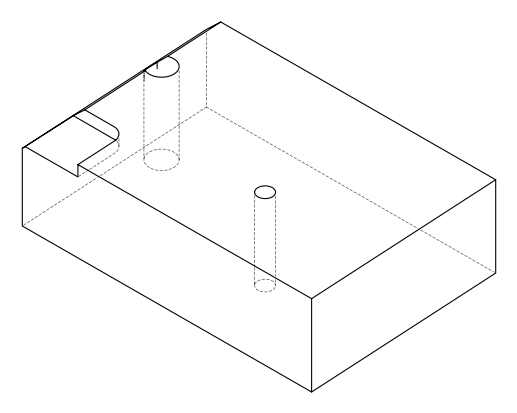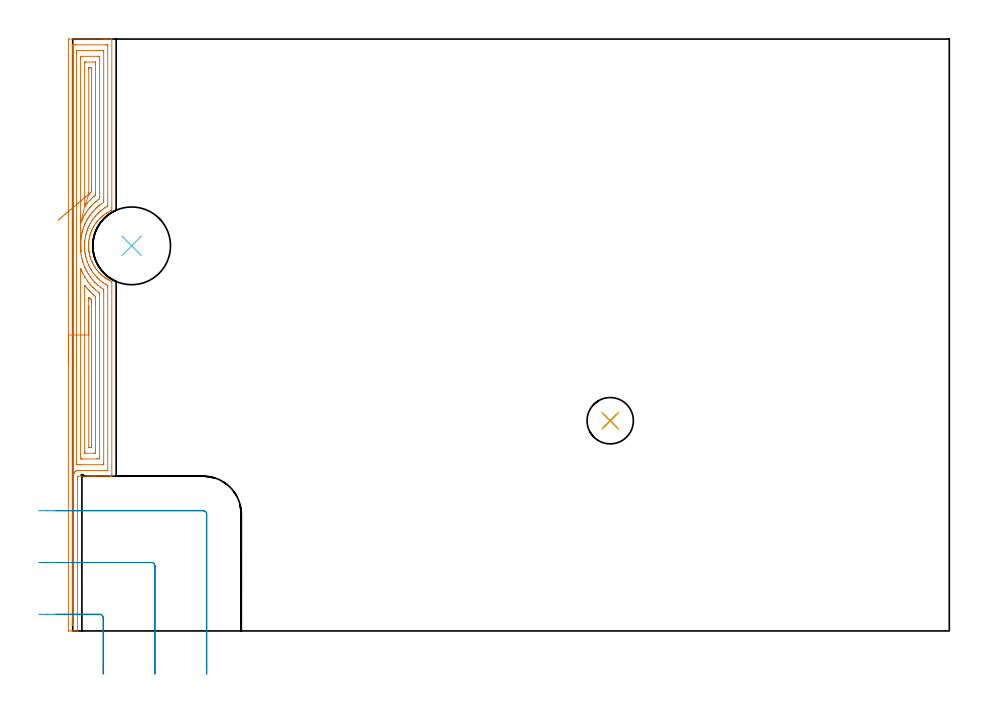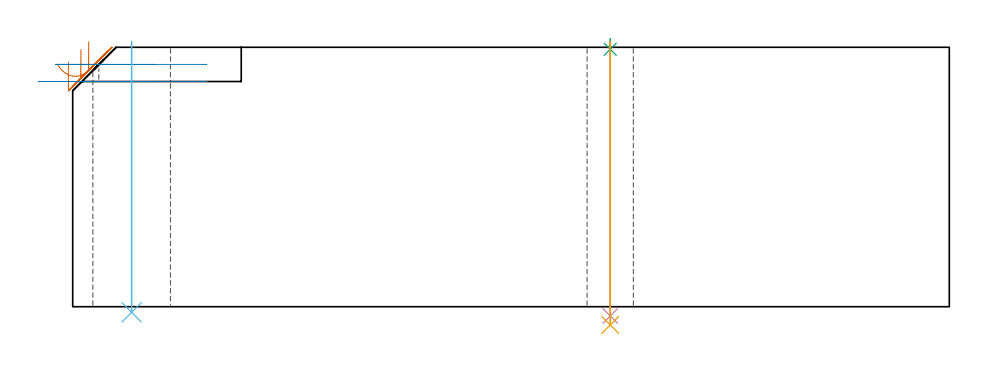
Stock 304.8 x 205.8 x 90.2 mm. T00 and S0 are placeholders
(PLAN: 6 operations, 5 tool changes, 10.3 min)
(1 AREA_MILL | FG_CHAMFER_SURFACE | UGT0205_001 | 8.11 min | 23176 mm3)
(2 MILL_CORNER_NOTCH_RECTANGULAR | CORNER_NOTCH_RECTANGULAR | UGT0201_106 | Follow Part, ap 6, ae 75% | 1.03 min | 31505 mm3)
(3 SPOT_DRILL | STEP1HOLE | NXT0321_9005460120000 | 0.03 min | 1 mm3)
(4 DRILL_THROUGH_HOLE_INTO_CENTER | STEP1HOLE | NXT0301_065 | 0.38 min | 6239 mm3)
(5 DRILL_TO_ENLARGE_THROUGH_HOLE | STEP1HOLE | UGT0301_285 | 0.4 min | 12100 mm3)
(6 INDEXABLE_INSERT_DRILL_THROUGH_HOLE_FROM_SOLID | STEP1HOLE_1 | NXT0302_025 | 0.38 min | 51135 mm3)
(TOOL UGT0205_001 | Chamfer Mill 20 x 3 x 45 deg. | D20 FL50 Z2)
(TOOL UGT0201_106 | End Mill 24 mm | D24 FL25 Z2)
(TOOL NXT0321_9005460120000 | NC Spot Drill, 142deg, 12mm, Carbide, Uncoated | D12 PA142 FL30 Z2)
(TOOL NXT0301_065 | Carbide Drill 9.4mm [860.1-0940-075A1-MM 2214] | D9.4 PA140 FL98 Z2)
(TOOL UGT0301_285 | Twist Drill 16.1 mm | D16.1 PA118 FL125 Z2)
(TOOL NXT0302_025 | Index. Insert Drill 27mm [880-D2700L32-05] | D27 PA176 FL135 Z2)
(OP 1 AREA_MILL)
G17 G21 G94 G90
T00 M6
G54
G17 G0 G90 X-1.5 Y92.9 S1061 M3
G43 Z100.2 H0
Z85.1
G94 G1 Y92.938 Z84.228 F250.
Y93.052 Z83.364
Y93.241 Z82.512
Y93.503 Z81.68
Y93.837 Z80.874
Y94.24 Z80.1
Y94.708 Z79.364
Y95.24 Z78.672
Y95.829 Z78.029
Y96.472 Z77.44
Y97.164 Z76.909
Y97.9 Z76.44
Y98.674 Z76.037
Y99.48 Z75.703
Y100.312 Z75.441
Y101.163 Z75.252
Y102.028 Z75.138
Y102.9 Z75.1
Y205.183
X-1.496 Y205.593 Z75.102
X-1.492 Y205.79 Z75.106
X-1.292 Y205.8 Z75.306
X10.468 Z87.062
X11.014 Z87.611
X11.352 Z87.948
X11.898 Z88.494
X12.235 Z88.83
X12.91 Z89.51
X13.232 Z89.832
X13.585 Y205.793 Z90.176
X13.597 Y205.791 Z90.188
X13.6 Y205.629 Z90.2
Y147.118
X13.593 Y146.279 Z90.193
X13.562 Y146.256 Z90.162
X13.411 Y146.187 Z90.011
X13.119 Y146.04 Z89.718
X12.824 Y145.892 Z89.423
X12.235 Y145.565 Z88.835
X11.945 Y145.404 Z88.545
X11.766 Y145.295 Z88.366
X11.175 Y144.885 Z87.774
X11.066 Y144.81 Z87.666
X10.524 Y144.402 Z87.121
X10.468 Y144.354 Z87.064
X10.302 Y144.214 Z86.902
X10.215 Y144.141 Z86.815
X10.187 Y144.117 Z86.786
X10.026 Y143.968 Z86.623
X9.631 Y143.608 Z86.231
X9.523 Y143.51 Z86.123
X9.308 Y143.291 Z85.908
X8.699 Y142.617 Z85.298
X8.43 Y142.288 Z85.027
X8.255 Y142.056 Z84.855
X8.112 Y141.862 Z84.709
X8.009 Y141.725 Z84.606
X7.552 Y141.046 Z84.149
X7.42 Y140.832 Z84.017
X7.168 Y140.388 Z83.767
X6.932 Y139.94 Z83.531
X6.671 Y139.395 Z83.27
X6.639 Y139.32 Z83.239
X6.618 Y139.27 Z83.218
X6.54 Y139.079 Z83.135
X6.526 Y139.047 Z83.122
X6.345 Y138.579 Z82.942
X6.214 Y138.211 Z82.813
X6.194 Y138.155 Z82.793
X6.065 Y137.739 Z82.663
X6.056 Y137.709 Z82.654
X5.934 Y137.262 Z82.531
X5.792 Y136.679 Z82.391
X5.733 Y136.37 Z82.331
X5.658 Y135.924 Z82.256
X5.597 Y135.477 Z82.196
X5.566 Y135.16 Z82.164
X5.553 Y135.031 Z82.151
X5.529 Y134.612 Z82.118
X5.526 Y134.584 Z82.117
X5.511 Y134.209 Z82.107
X5.509 Y134.138 Z82.103
X5.51 Y134.082 Z82.101
X5.509 Y133.692 Z82.102
X5.514 Y133.557 Z82.104
X5.519 Y133.414 Z82.108
X5.523 Y133.245 Z82.118
X5.551 Y132.799 Z82.147
X5.567 Y132.631 Z82.165
X5.594 Y132.353 Z82.191
X5.652 Y131.932 Z82.246
X5.655 Y131.907 Z82.249
X5.718 Y131.513 Z82.317
X5.779 Y131.192 Z82.378
X5.792 Y131.12 Z82.391
X5.811 Y131.039 Z82.409
X5.816 Y131.014 Z82.414
X5.925 Y130.567 Z82.523
X5.988 Y130.333 Z82.588
X6.046 Y130.122 Z82.645
X6.186 Y129.674 Z82.783
X6.339 Y129.229 Z82.938
X6.504 Y128.806 Z83.102
X6.672 Y128.402 Z83.269
X6.693 Y128.359 Z83.289
X6.703 Y128.337 Z83.299
X6.832 Y128.066 Z83.431
X6.918 Y127.889 Z83.517
X7.148 Y127.444 Z83.745
X7.345 Y127.097 Z83.944
X7.392 Y127.019 Z83.99
X7.55 Y126.754 Z84.15
X7.677 Y126.552 Z84.277
X7.817 Y126.349 Z84.417
X7.987 Y126.102 Z84.587
X8.311 Y125.659 Z84.909
X8.429 Y125.51 Z85.029
X9.066 Y124.767 Z85.664
X9.143 Y124.685 Z85.74
X9.309 Y124.507 Z85.907
X9.632 Y124.186 Z86.23
X9.734 Y124.089 Z86.333
X9.963 Y123.874 Z86.562
X10.026 Y123.82 Z86.625
X10.188 Y123.679 Z86.787
X10.497 Y123.426 Z87.097
X10.622 Y123.324 Z87.222
X10.731 Y123.24 Z87.331
X10.91 Y123.103 Z87.505
X11.042 Y122.999 Z87.641
X11.065 Y122.982 Z87.664
X11.225 Y122.872 Z87.824
X11.352 Y122.786 Z87.947
X11.474 Y122.701 Z88.073
X11.503 Y122.682 Z88.102
X11.663 Y122.579 Z88.262
X11.793 Y122.497 Z88.389
X11.937 Y122.404 Z88.536
X11.945 Y122.398 Z88.545
X12.076 Y122.321 Z88.675
X12.235 Y122.227 Z88.831
X12.439 Y122.106 Z89.036
X12.467 Y122.089 Z89.064
X12.677 Y121.98 Z89.273
X12.826 Y121.902 Z89.422
X13.378 Y121.629 Z89.978
X13.595 Y121.519 Z90.191
X13.6 Y121.213 Z90.2
Y54.215
X13.598 Y54.085 Z90.198
X13.593 Y53.81 Z90.193
X13.166 Y53.8 Z89.766
X7.755 Z84.355
X6.934 Z83.527
X1.837 Z78.432
X1.701 Z78.299
Y53.214
X1.705 Y53.157 Z78.294
X1.7 Y53.13 Z78.3
Y52.826
X1.701 Y52.77 Z78.295
Y52.768
X1.7 Y52.761 Z78.3
Y0.171
X1.696 Y0.009 Z78.289
X1.648 Y0. Z78.247
X0.54 Z77.139
X-0.135 Z76.461
X-1.356 Z75.241
X-1.491 Y0.002 Z75.105
X-1.5 Y0.414 Z75.1
Y102.9
X-0.086 Z76.514
X-0.085 Y203.607 Z76.515
X-0.084 Y203.712 Z76.516
X-0.081 Y203.764 Z76.519
X-0.08 Y203.783 Z76.52
X-0.05 Y203.79 Z76.55
X0.351 Y203.798 Z76.951
X0.748 Y203.799 Z77.348
X1.233 Y203.8 Z77.833
X11.352 Y203.799 Z87.952
X11.838 Y203.798 Z88.438
X12.07 Y203.79 Z88.67
X12.179 Y203.785 Z88.779
X12.185 Y203.447 Z88.785
Y203.396
Y148.012
X12.181 Y147.801 Z88.781
X12.179 Y147.702 Z88.779
X12.092 Y147.645 Z88.692
X11.853 Y147.505 Z88.453
X11.352 Y147.217 Z87.952
X11.29 Y147.181 Z87.89
X11.188 Y147.118 Z87.788
X10.761 Y146.822 Z87.361
X10.468 Y146.615 Z87.068
X10.243 Y146.452 Z86.843
X9.939 Y146.225 Z86.539
X9.742 Y146.065 Z86.342
X9.584 Y145.931 Z86.184
X9.268 Y145.651 Z85.868
X8.913 Y145.332 Z85.513
X8.803 Y145.228 Z85.403
X8.701 Y145.127 Z85.301
X8.366 Y144.776 Z84.966
X8.054 Y144.438 Z84.654
X7.817 Y144.169 Z84.417
X7.537 Y143.828 Z84.137
X7.315 Y143.545 Z83.915
X7.152 Y143.324 Z83.752
X6.934 Y143.018 Z83.534
X6.687 Y142.652 Z83.287
X6.434 Y142.263 Z83.034
X6.102 Y141.706 Z82.702
X6.05 Y141.61 Z82.65
X5.798 Y141.12 Z82.398
X5.673 Y140.865 Z82.273
X5.509 Y140.519 Z82.109
X5.272 Y139.972 Z81.872
X5.253 Y139.928 Z81.853
X5.241 Y139.897 Z81.841
X5.166 Y139.701 Z81.766
X5.003 Y139.244 Z81.603
X4.947 Y139.079 Z81.547
X4.786 Y138.57 Z81.386
X4.676 Y138.185 Z81.276
X4.593 Y137.872 Z81.193
X4.449 Y137.292 Z81.049
X4.432 Y137.217 Z81.032
X4.419 Y137.154 Z81.019
X4.283 Y136.396 Z80.883
X4.186 Y135.604 Z80.786
X4.176 Y135.505 Z80.776
X4.121 Y134.776 Z80.721
X4.114 Y134.612 Z80.714
X4.098 Y133.906 Z80.698
Y133.719
X4.123 Y132.987 Z80.723
X4.134 Y132.825 Z80.734
X4.202 Y132.013 Z80.802
X4.212 Y131.932 Z80.812
X4.283 Y131.409 Z80.883
X4.344 Y131.039 Z80.944
X4.35 Y131.005 Z80.95
X4.358 Y130.963 Z80.958
X4.452 Y130.513 Z81.052
X4.538 Y130.146 Z81.138
X4.623 Y129.802 Z81.223
X4.779 Y129.252 Z81.379
X5.015 Y128.512 Z81.615
X5.07 Y128.359 Z81.67
X5.166 Y128.102 Z81.766
X5.428 Y127.466 Z82.028
X5.646 Y126.98 Z82.246
X5.849 Y126.572 Z82.449
X5.918 Y126.439 Z82.518
X6.05 Y126.194 Z82.65
X6.348 Y125.679 Z82.948
X6.471 Y125.475 Z83.071
X6.887 Y124.832 Z83.487
X6.92 Y124.786 Z83.52
X6.934 Y124.766 Z83.534
X7.304 Y124.267 Z83.904
X7.603 Y123.893 Z84.203
X7.817 Y123.641 Z84.417
X8.384 Y122.999 Z84.984
X8.701 Y122.678 Z85.301
X8.99 Y122.399 Z85.59
X9.306 Y122.106 Z85.906
X9.584 Y121.873 Z86.184
X10.408 Y121.213 Z87.008
X10.468 Y121.17 Z87.068
X10.604 Y121.075 Z87.204
X11.352 Y120.591 Z87.952
X11.517 Y120.487 Z88.117
X11.795 Y120.319 Z88.395
X12.162 Y120.105 Z88.762
X12.179 Y120.078 Z88.779
X12.182 Y120.055 Z88.782
X12.184 Y120.003 Z88.784
X12.185 Y119.898 Z88.785
X12.186 Y119.476 Z88.786
X12.185 Y55.896 Z88.785
X12.184 Y55.844 Z88.784
X12.182 Y55.819 Z88.782
X12.181 Y55.814 Z88.781
X12.149 Y55.81 Z88.749
X11.751 Y55.802 Z88.351
X11.551 Y55.8 Z88.151
X2.516 Y55.799 Z79.116
X1.836 Y55.795 Z78.436
X1.632 Y55.788 Z78.232
X1.469 Y55.763 Z78.069
X1.327 Y55.719 Z77.927
X1.128 Y55.618 Z77.728
X0.988 Y55.516 Z77.588
X0.892 Y55.429 Z77.492
X0.748 Y55.267 Z77.348
X0.682 Y55.176 Z77.282
X0.637 Y55.108 Z77.237
X0.589 Y55.021 Z77.189
X0.457 Y54.734 Z77.057
X0.401 Y54.566 Z77.001
X0.324 Y54.215 Z76.924
X0.304 Y54.048 Z76.904
X0.293 Y53.783 Z76.893
X0.287 Y53.322 Z76.887
X0.286 Y53.152 Z76.886
X0.285 Y2.245 Z76.885
X0.284 Y2.112 Z76.884
X0.281 Y2.046 Z76.881
X0.279 Y2.019 Z76.879
X0.257 Y2.007 Z76.857
X0.03 Y2.01 Z76.63
X-0.079 Y2.015 Z76.521
X-0.085 Y2.353 Z76.515
Y2.404
X-0.086 Y102.9 Z76.514
X1.328 Z77.928
X1.329 Y201.023 Z77.929
X1.332 Y201.61 Z77.932
X1.335 Y201.762 Z77.935
X1.337 Y201.79 Z77.937
X1.381 Y201.794 Z77.981
X1.445 Y201.799 Z78.045
X9.396 Y201.8 Z85.996
X10.28 Y201.799 Z86.88
X10.468 Y201.796 Z87.068
X10.656 Y201.79 Z87.256
X10.765 Y201.784 Z87.365
X10.768 Y201.711 Z87.368
X10.769 Y201.61 Z87.369
X10.771 Y201.303 Z87.371
Y149.798
X10.77 Y149.493 Z87.37
X10.767 Y149.198 Z87.367
X10.764 Y149.058 Z87.364
X9.98 Y148.505 Z86.58
X9.584 Y148.222 Z86.184
X9.464 Y148.134 Z86.064
X9.303 Y148.012 Z85.903
X8.971 Y147.739 Z85.571
X8.701 Y147.509 Z85.301
X8.494 Y147.327 Z85.094
X8.263 Y147.118 Z84.863
X8.033 Y146.9 Z84.633
X7.817 Y146.689 Z84.417
X7.59 Y146.455 Z84.19
X7.372 Y146.225 Z83.972
X7.164 Y145.992 Z83.764
X6.934 Y145.73 Z83.534
X6.604 Y145.332 Z83.204
X6.362 Y145.017 Z82.962
X6.05 Y144.603 Z82.65
X5.981 Y144.508 Z82.581
X5.932 Y144.438 Z82.532
X5.625 Y143.974 Z82.225
X5.345 Y143.545 Z81.945
X5.277 Y143.433 Z81.877
X5.166 Y143.244 Z81.766
X4.955 Y142.866 Z81.555
X4.839 Y142.652 Z81.439
X4.648 Y142.283 Z81.248
X4.388 Y141.758 Z80.988
X4.354 Y141.686 Z80.954
X4.283 Y141.529 Z80.883
X4.089 Y141.062 Z80.689
X4.01 Y140.865 Z80.61
X3.842 Y140.417 Z80.442
X3.682 Y139.972 Z80.282
X3.612 Y139.757 Z80.212
X3.399 Y139.079 Z79.999
X3.217 Y138.369 Z79.817
X3.174 Y138.185 Z79.774
X3.053 Y137.642 Z79.653
X2.99 Y137.292 Z79.59
X2.919 Y136.885 Z79.519
X2.853 Y136.399 Z79.453
X2.814 Y136.097 Z79.414
X2.755 Y135.505 Z79.355
X2.738 Y135.281 Z79.338
X2.699 Y134.612 Z79.299
X2.693 Y134.433 Z79.293
X2.683 Y133.719 Z79.283
X2.686 Y133.546 Z79.286
X2.714 Y132.825 Z79.314
X2.728 Y132.611 Z79.328
X2.788 Y131.932 Z79.388
X2.818 Y131.626 Z79.418
X2.9 Y131.039 Z79.5
X2.975 Y130.574 Z79.575
X3.057 Y130.146 Z79.657
X3.211 Y129.443 Z79.811
X3.259 Y129.252 Z79.859
X3.399 Y128.726 Z79.999
X3.509 Y128.359 Z80.109
X3.559 Y128.197 Z80.159
X3.808 Y127.466 Z80.408
X4.065 Y126.793 Z80.665
X4.157 Y126.572 Z80.757
X4.283 Y126.283 Z80.883
X4.57 Y125.679 Z81.17
X4.863 Y125.093 Z81.463
X5.034 Y124.786 Z81.634
X5.166 Y124.557 Z81.766
X5.415 Y124.145 Z82.015
X5.58 Y123.893 Z82.18
X6.05 Y123.201 Z82.65
X6.196 Y122.999 Z82.796
X6.698 Y122.344 Z83.298
X6.902 Y122.106 Z83.502
X6.934 Y122.07 Z83.534
X7.714 Y121.213 Z84.314
X7.817 Y121.109 Z84.417
X8.217 Y120.724 Z84.817
X8.655 Y120.319 Z85.255
X8.701 Y120.28 Z85.301
X8.927 Y120.09 Z85.527
X9.584 Y119.575 Z86.184
X9.779 Y119.426 Z86.379
X10.468 Y118.957 Z87.068
X10.72 Y118.784 Z87.32
X10.757 Y118.758 Z87.357
X10.765 Y118.715 Z87.365
X10.768 Y118.635 Z87.368
X10.77 Y118.533 Z87.37
X10.771 Y118.226 Z87.371
Y117.639
Y58.375
X10.768 Y58.068 Z87.368
X10.765 Y57.864 Z87.365
X10.761 Y57.809 Z87.361
X10.74 Y57.807 Z87.34
X10.686 Y57.804 Z87.286
X10.468 Y57.8 Z87.068
X2.527 Z79.127
X1.632 Y57.797 Z78.232
X1.623 Z78.223
X1.496 Y57.788 Z78.096
X1.415 Y57.786 Z78.015
X1.336 Y57.788 Z77.936
X1.333 Y57.901 Z77.933
X1.33 Y58.094 Z77.93
X1.329 Y58.682 Z77.929
X1.328 Y58.989 Z77.928
Y102.9
X2.743 Z79.343
Y125.891
X2.744 Y125.974 Z79.344
X2.746 Y126.012 Z79.346
X2.75 Y126.006 Z79.35
X2.784 Y125.928 Z79.384
X2.846 Y125.777 Z79.446
X2.887 Y125.679 Z79.487
X3.015 Y125.383 Z79.615
X3.179 Y125.009 Z79.779
X3.284 Y124.786 Z79.884
X3.399 Y124.55 Z79.999
X3.738 Y123.893 Z80.338
X4.177 Y123.106 Z80.777
X4.241 Y122.999 Z80.841
X4.283 Y122.933 Z80.883
X4.835 Y122.106 Z81.435
X5.166 Y121.628 Z81.766
X5.482 Y121.213 Z82.082
X5.733 Y120.895 Z82.333
X6.05 Y120.518 Z82.65
X6.224 Y120.319 Z82.824
X6.934 Y119.546 Z83.534
X7.049 Y119.426 Z83.649
X7.442 Y119.051 Z84.042
X7.817 Y118.71 Z84.417
X8.019 Y118.533 Z84.619
X8.701 Y117.984 Z85.301
X9.134 Y117.639 Z85.734
X9.35 Y117.467 Z85.95
X9.353 Y117.307 Z85.953
X9.356 Y116.977 Z85.956
X9.357 Y113.053 Z85.957
Y60.699
X9.355 Y60.468 Z85.955
X9.35 Y59.812 Z85.95
X8.701 Y59.803 Z85.301
X8.477 Y59.801 Z85.077
X3.399 Z79.999
X3.174 Y59.802 Z79.774
X2.75 Y59.812 Z79.35
X2.745 Y60.237 Z79.345
X2.743 Y61.362 Z79.343
Y102.9
X4.157 Z80.757
Y119.681
X4.16 Y119.935 Z80.76
X4.164 Y120.104 Z80.764
X4.168 Y120.186 Z80.768
X4.189 Y120.161 Z80.789
X4.283 Y120.045 Z80.883
X4.773 Y119.426 Z81.373
X5.166 Y118.958 Z81.766
X5.544 Y118.533 Z82.144
X5.788 Y118.267 Z82.388
X6.05 Y117.987 Z82.65
X6.397 Y117.639 Z82.997
X6.934 Y117.136 Z83.534
X7.138 Y116.953 Z83.738
X7.377 Y116.746 Z83.977
X7.817 Y116.387 Z84.417
X7.884 Y116.33 Z84.484
X7.918 Y116.299 Z84.518
X7.932 Y116.285 Z84.532
X7.936 Y116.234 Z84.536
X7.941 Y115.98 Z84.541
X7.943 Y115.853 Z84.543
Y63.021
X7.942 Y62.255 Z84.542
X7.941 Y62.13 Z84.541
X7.936 Y62.001 Z84.536
X7.923 Y61.81 Z84.523
X7.817 Y61.807 Z84.417
X7.382 Y61.801 Z83.982
X4.283 Z80.883
X4.219 Y61.803 Z80.819
X4.18 Y61.806 Z80.78
X4.164 Y61.809 Z80.764
X4.162 Y61.873 Z80.762
X4.158 Y62.128 Z80.758
X4.157 Y62.255 Z80.757
Y62.382
Y102.9
X5.571 Z82.171
Y114.96
X5.573 Y115.442 Z82.173
X5.576 Y115.853 Z82.176
X5.578 Y115.982 Z82.178
X5.727 Y115.853 Z82.327
X6.05 Y115.556 Z82.65
X6.358 Y115.269 Z82.958
X6.522 Y115.115 Z83.122
X6.524 Y114.96 Z83.124
X6.527 Y114.549 Z83.127
X6.529 Y114.066 Z83.129
Y113.582
Y64.935
X6.527 Y64.452 Z83.127
X6.524 Y64.041 Z83.124
X6.521 Y63.81 Z83.121
X6.286 Y63.803 Z82.886
X6.05 Y63.801 Z82.65
X5.811 Y63.802 Z82.411
X5.652 Y63.805 Z82.252
X5.595 Y63.81 Z82.195
X5.577 Y63.814 Z82.177
X5.576 Y63.823 Z82.176
X5.573 Y63.88 Z82.173
X5.572 Y64.041 Z82.172
X5.571 Y102.9 Z82.171
Y103.772 Z82.209
Y104.636 Z82.323
Y105.488 Z82.512
Y106.32 Z82.774
Y107.126 Z83.108
Y107.9 Z83.511
Y108.636 Z83.98
Y109.328 Z84.511
Y109.971 Z85.1
Y110.56 Z85.743
Y111.091 Z86.435
Y111.56 Z87.171
Y111.963 Z87.945
Y112.297 Z88.751
Y112.559 Z89.583
Y112.748 Z90.435
Y112.862 Z91.3
Y112.9 Z92.171
G0 X2.869 Y131.951 Z89.47
G1 Y131.979 Z88.598
X2.868 Y132.082 Z87.732
X2.865 Y132.261 Z86.878
X2.862 Y132.513 Z86.043
X2.858 Y132.837 Z85.233
X2.854 Y133.231 Z84.454
X2.848 Y133.69 Z83.713
X2.842 Y134.213 Z83.014
X2.835 Y134.794 Z82.364
X2.827 Y135.43 Z81.767
X2.819 Y136.116 Z81.227
X2.81 Y136.846 Z80.75
X2.801 Y137.615 Z80.338
X2.791 Y138.417 Z79.994
X2.781 Y139.245 Z79.722
X2.771 Y140.095 Z79.523
X2.76 Y140.958 Z79.398
X2.75 Y141.829 Z79.35
X2.746 Y142.161 Z79.346
X2.743 Y142.421 Z79.343
Y198.7
X2.744 Y198.93 Z79.344
X2.749 Y199.587 Z79.349
X2.76 Y199.79 Z79.36
X3.422 Y199.8 Z80.022
X8.724 Z85.324
X9.136 Y199.794 Z85.736
X9.336 Y199.79 Z85.936
X9.35 Y199.679 Z85.95
X9.356 Y199.161 Z85.956
X9.357 Y198.93 Z85.957
Y198.266
Y150.921
X9.356 Y150.691 Z85.956
X9.352 Y150.36 Z85.952
X9.35 Y150.323 Z85.95
X9.33 Y150.299 Z85.93
X9.278 Y150.257 Z85.878
X9.195 Y150.192 Z85.795
X8.663 Y149.798 Z85.263
X8.197 Y149.414 Z84.797
X7.817 Y149.089 Z84.417
X7.72 Y149.003 Z84.32
X7.611 Y148.905 Z84.211
X7.261 Y148.574 Z83.861
X6.934 Y148.256 Z83.534
X6.813 Y148.134 Z83.413
X6.696 Y148.012 Z83.296
X6.386 Y147.672 Z82.986
X6.05 Y147.299 Z82.65
X5.967 Y147.202 Z82.567
X5.897 Y147.118 Z82.497
X5.573 Y146.707 Z82.173
X5.201 Y146.225 Z81.801
X5.186 Y146.205 Z81.786
X5.166 Y146.178 Z81.766
X4.822 Y145.68 Z81.422
X4.583 Y145.332 Z81.183
X4.464 Y145.149 Z81.064
X4.283 Y144.864 Z80.883
X4.124 Y144.598 Z80.724
X4.032 Y144.438 Z80.632
X3.805 Y144.028 Z80.405
X3.543 Y143.545 Z80.143
X3.494 Y143.449 Z80.094
X3.399 Y143.258 Z79.999
X3.205 Y142.848 Z79.805
X3.114 Y142.652 Z79.714
X2.879 Y142.119 Z79.479
X2.75 Y141.829 Z79.35
X4.161 Y147.596 Z80.761
X4.16 Y147.597 Z80.76
X4.159 Y147.63 Z80.759
X4.157 Y147.884 Z80.757
Y148.012
Y197.27
X4.159 Y197.398 Z80.759
X4.164 Y197.652 Z80.764
X4.168 Y197.791 Z80.768
X4.202 Y197.793 Z80.802
X4.283 Y197.797 Z80.883
X4.517 Y197.8 Z81.117
X7.168 Z83.768
X7.817 Y197.796 Z84.417
X7.909 Y197.793 Z84.509
X7.931 Y197.791 Z84.531
X7.936 Y197.694 Z84.536
X7.94 Y197.525 Z84.54
X7.943 Y197.27 Z84.543
Y197.143
Y152.351
X7.937 Y151.585 Z84.537
X7.936 Y151.527 Z84.536
X7.904 Y151.497 Z84.504
X7.817 Y151.421 Z84.417
X7.421 Y151.087 Z84.021
X6.934 Y150.668 Z83.534
X6.488 Y150.249 Z83.088
X6.022 Y149.798 Z82.622
X5.185 Y148.886 Z81.785
X5.166 Y148.864 Z81.766
X4.788 Y148.394 Z81.388
X4.484 Y148.012 Z81.084
X4.196 Y147.636 Z80.796
X4.166 Y147.598 Z80.766
X4.161 Y147.596 Z80.761
X5.578 Y151.817 Z82.178
X5.574 Y151.887 Z82.174
X5.573 Y151.939 Z82.173
X5.571 Y152.069 Z82.171
Y152.478
X5.572 Y195.356 Z82.172
X5.573 Y195.598 Z82.173
X5.575 Y195.719 Z82.175
X5.578 Y195.776 Z82.178
X5.586 Y195.791 Z82.186
X5.616 Y195.795 Z82.216
X6.05 Y195.798 Z82.65
X6.499 Y195.796 Z83.099
X6.521 Y195.79 Z83.121
X6.523 Y195.771 Z83.123
X6.527 Y195.356 Z83.127
X6.529 Y194.873 Z83.129
Y194.463
Y153.781
X6.528 Y153.371 Z83.128
X6.525 Y152.891 Z83.125
X6.522 Y152.688 Z83.122
X6.307 Y152.478 Z82.907
X5.708 Y151.93 Z82.308
X5.626 Y151.858 Z82.226
X5.578 Y151.817 Z82.178
X5.031 Y151.355 Z81.679
X4.453 Y150.867 Z81.244
X3.849 Y150.356 Z80.878
X3.222 Y149.826 Z80.581
X2.578 Y149.282 Z80.357
X1.922 Y148.727 Z80.207
X1.258 Y148.166 Z80.133
X0.591 Y147.603 Z80.135
X-0.072 Y147.042 Z80.213
X-0.728 Y146.488 Z80.367
X-1.372 Y145.944 Z80.594
X-1.997 Y145.416 Z80.894
X-2.6 Y144.906 Z81.265
X-3.177 Y144.419 Z81.703
X-3.722 Y143.958 Z82.205
X-4.231 Y143.528 Z82.767
X-4.701 Y143.131 Z83.385
X-5.129 Y142.77 Z84.055
G0 Z100.2
M5
M2
(OP 2 MILL_CORNER_NOTCH_RECTANGULAR)
G17 G21 G94 G90
T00 M6
G54
G17 G0 G90 X10.6 Y-15. S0 M3
G43 Z100.2 H0
Z84.25
G94 G1 Y-12. F250.
Y4.605 F500.
G3 X9.405 Y5.8 R1.2
G1 X-2.85
X-5.85 F250.
G0 Z100.2
X28.6 Y-15.
Z84.25
G1 Y-12.
Y22.605 F500.
G3 X27.405 Y23.8 R1.2
G1 X-2.85
X-5.85 F250.
G0 Z100.2
X46.6 Y-15.
Z84.25
G1 Y-12.
Y40.604 F500.
G3 X45.404 Y41.8 R1.2
G1 X-2.849
X-5.849 F250.
G0 Z100.2
X10.6 Y-15.
Z78.3
G1 Y-12.
Y4.605 F500.
G3 X9.405 Y5.8 R1.2
G1 X-8.799
X-11.799 F250.
G0 Z100.2
X28.6 Y-15.
Z78.3
G1 Y-12.
Y22.605 F500.
G3 X27.405 Y23.8 R1.2
G1 X-8.799
X-11.799 F250.
G0 Z100.2
X46.6 Y-15.
Z78.3
G1 Y-12.
Y40.604 F500.
G3 X45.404 Y41.8 R1.2
G1 X-8.799
X-11.799 F250.
G0 Z100.2
M5
M2
(OP 3 SPOT_DRILL)
G17 G21 G94 G90
T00 M6
G54
G17 G0 G90 X186.9 Y73.1 S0 M3
G43 Z100.2 H0
G94 G81 G98 Z89.507 F250. R93.2
G80
M5
M2
(OP 4 DRILL_THROUGH_HOLE_INTO_CENTER)
G17 G21 G94 G90
T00 M6
G54
G17 G0 G90 X186.9 Y73.1 S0 M3
G43 Z100.2 H1
G94 G73 G98 Z-3.211 F250. Q9.341 R92.2
G80
M5
M2
(OP 5 DRILL_TO_ENLARGE_THROUGH_HOLE)
G17 G21 G94 G90
T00 M6
G54
G17 G0 G90 X186.9 Y73.1 S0 M3
G43 Z100.2 H0
G94 G73 G98 Z-6.337 F250. Q16.089 R92.2
G80
M5
M2
(OP 6 INDEXABLE_INSERT_DRILL_THROUGH_HOLE_FROM_SOLID)
G17 G21 G94 G90
T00 M6
G54
G17 G0 G90 X20.5 Y133.9 S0 M3
G43 Z100.2 H1
G94 G81 G98 Z-1.971 F250. R92.2
G80
M5
M2
